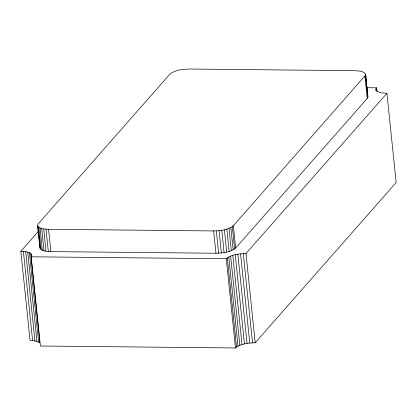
<?xml version="1.0" encoding="UTF-8"?>
<svg xmlns="http://www.w3.org/2000/svg" width="417" height="417" viewBox="0 0 417 417"><rect width="100%" height="100%" fill="white"/><g stroke="black" fill="none" stroke-linecap="round" stroke-linejoin="round"><path stroke-width="0.63" d="M37.551 225.639L38.255 223.804L169.808 74.226C175.218 69.775 182.787 69.29 189.516 69.034L354.606 70.681C358.255 71.067 363.634 70.588 365.62 74.341L367.924 96.645L367.221 98.48L235.668 248.058C230.257 252.509 222.688 252.994 215.959 253.249L50.869 251.602C47.22 251.222 41.841 251.701 39.855 247.948L37.551 225.639L37.916 226.494L40.22 248.803M367.81 97.552L365.62 74.341M376.051 90.927L376.03 88.727L376.619 87.794L366.866 87.7M375.92 89.634C377.906 93.387 383.286 92.908 386.929 93.288L396.15 182.51L255.199 342.774C248.464 343.024 240.901 343.514 235.49 347.966L40.381 346.016L31.16 256.794L31.864 254.959C29.873 251.206 24.499 251.686 20.85 251.305L30.071 340.527L34.919 340.897L39.891 342.55L30.67 253.327M37.916 226.494C40.699 229.157 44.958 229.058 48.565 229.298L213.655 230.945C220.385 230.69 227.953 230.205 233.364 225.753L365.506 75.242M20.85 251.305L38.468 231.268M255.199 342.774L245.978 253.552L386.929 93.288M31.16 256.794L226.269 258.743C231.68 254.292 239.249 253.802 245.978 253.552M367.559 95.79L367.924 96.645M376.619 87.794L377.02 91.677M376.03 88.727L376.233 90.666M365.521 76.035L365.652 77.307M365.918 79.855L366.11 81.768M366.308 83.681L366.507 85.594M366.772 88.143L366.903 89.415M367.168 91.964L367.361 93.877M364.917 76.175L367.221 98.48M243.299 253.604L252.52 342.826M240.562 253.823L249.783 343.045M237.841 254.188L247.062 343.415M233.364 225.753L235.668 248.058M232.316 226.676L234.625 248.98M235.23 254.704L244.451 343.926M230.851 227.567L233.155 249.877M232.801 255.345L242.022 344.567M229.001 228.401L231.305 250.706M230.632 256.09L239.848 345.312M226.832 229.152L229.136 251.456M228.782 256.924L238.003 346.146M224.403 229.788L226.707 252.097M227.312 257.815L236.533 347.038M226.269 258.743L235.49 347.966M221.787 230.304L224.096 252.608M219.071 230.674L221.375 252.978M216.334 230.888L218.638 253.192M213.655 230.945L215.959 253.249M48.565 229.298L50.869 251.602M46.026 229.188L48.33 251.493M43.712 228.923L46.016 251.227M41.69 228.506L43.994 250.81M40.016 227.953L42.32 250.257M38.745 227.275L41.048 249.58M31.499 254.104L31.765 256.69M29.398 252.65L38.619 341.872M27.725 252.092L36.946 341.314M25.698 251.675L34.919 340.897M23.383 251.409L32.604 340.632"/></g></svg>
